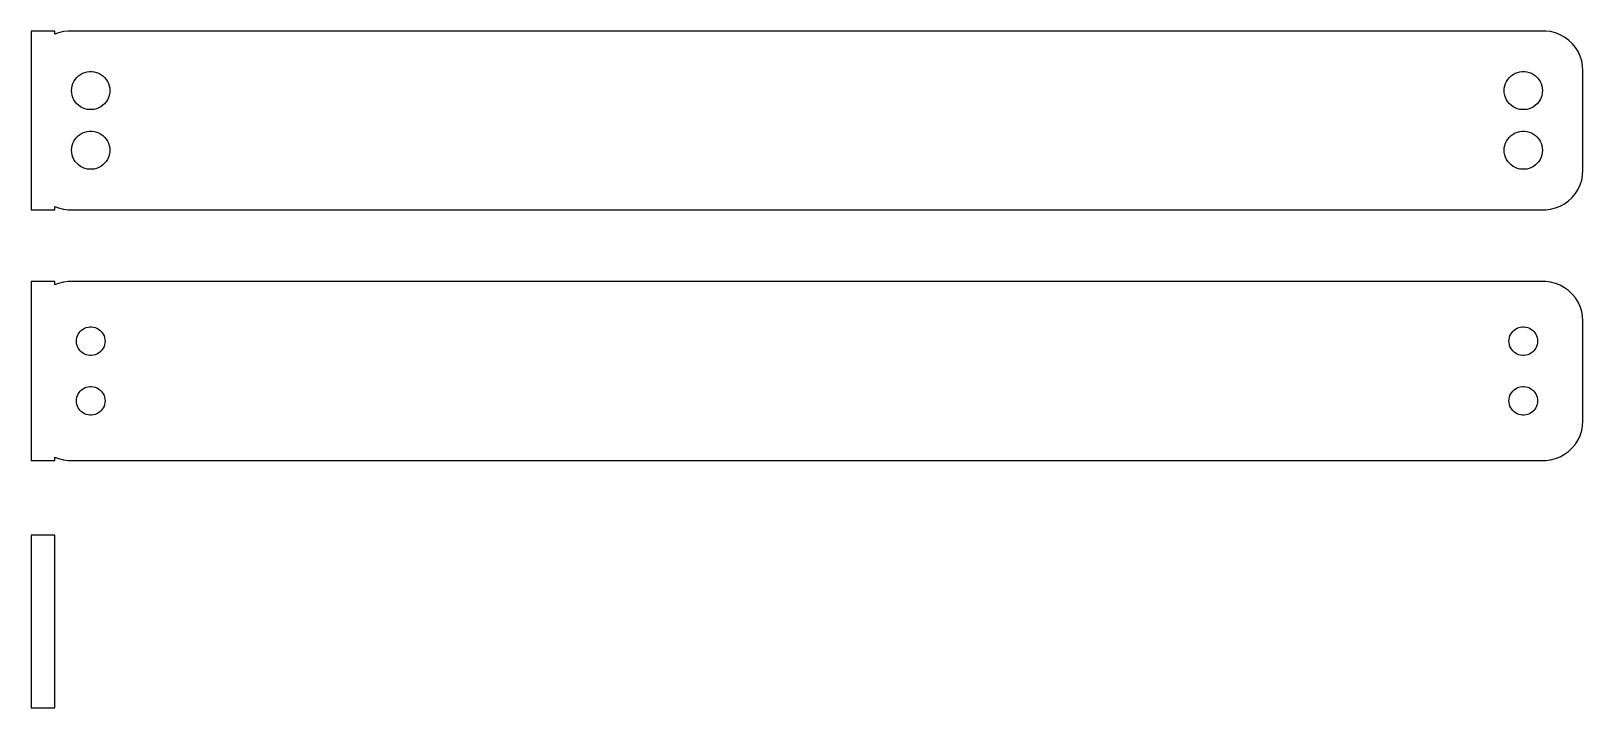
# Model space of a CAD drawing. Header units: metres. Extents: x -98 to 98, y -11 to 74.
import ezdxf

# ---------------------------------------------------------------- set-up
doc = ezdxf.new("R2010")
doc.units = ezdxf.units.M

msp = doc.modelspace()

# ---------------------------------------------------------------- linework, layer by layer
for p, q in [((-94.5, 74.2401), (-97.5, 74.2401)), ((-97.5, 74.2401), (-97.5, 51.7599)), ((-94.5, 73.8252), (-94.5, 74.2401)), ((-93.4369, 74.1614), (-94.0451, 74.0053)), ((-92.8139, 74.2401), (-93.4369, 74.1614)), ((92.8139, 74.2401), (-92.8139, 74.2401)), ((93.4369, 74.1614), (92.8139, 74.2401)), ((94.0451, 74.0053), (93.4369, 74.1614)), ((-94.0451, 74.0053), (-94.5, 73.8252)), ((94.6289, 73.7741), (94.0451, 74.0053)), ((95.1791, 73.4716), (94.6289, 73.7741)), ((95.6871, 73.1026), (95.1791, 73.4716)), ((96.1448, 72.6727), (95.6871, 73.1026)), ((96.5451, 72.1889), (96.1448, 72.6727)), ((96.8815, 71.6588), (96.5451, 72.1889)), ((97.1489, 71.0906), (96.8815, 71.6588)), ((97.3429, 70.4934), (97.1489, 71.0906)), ((97.4606, 69.8767), (97.3429, 70.4934)), ((-91.9416, 68.1607), (-91.7495, 68.3929)), ((-91.7495, 68.3929), (-91.5298, 68.5992)), ((-91.5298, 68.5992), (-91.286, 68.7764)), ((-91.286, 68.7764), (-91.0219, 68.9216)), ((-91.0219, 68.9216), (-90.7416, 69.0325)), ((-90.7416, 69.0325), (-90.4497, 69.1075)), ((-90.4497, 69.1075), (-90.1507, 69.1453)), ((-90.1507, 69.1453), (-89.8493, 69.1453)), ((-89.8493, 69.1453), (-89.5503, 69.1075)), ((-89.5503, 69.1075), (-89.2584, 69.0325)), ((-89.2584, 69.0325), (-88.9781, 68.9216)), ((-88.9781, 68.9216), (-88.714, 68.7764)), ((-88.714, 68.7764), (-88.4702, 68.5992)), ((-88.4702, 68.5992), (-88.2505, 68.3929)), ((-88.2505, 68.3929), (-88.0583, 68.1607)), ((88.0583, 68.1607), (88.2505, 68.3929)), ((88.2505, 68.3929), (88.4702, 68.5992)), ((88.4702, 68.5992), (88.714, 68.7764)), ((88.714, 68.7764), (88.9781, 68.9216)), ((88.9781, 68.9216), (89.2584, 69.0325)), ((89.2584, 69.0325), (89.5503, 69.1075)), ((89.5503, 69.1075), (89.8493, 69.1453)), ((89.8493, 69.1453), (90.1507, 69.1453)), ((90.1507, 69.1453), (90.4497, 69.1075)), ((90.4497, 69.1075), (90.7416, 69.0325)), ((90.7416, 69.0325), (91.0219, 68.9216)), ((91.0219, 68.9216), (91.286, 68.7764)), ((91.286, 68.7764), (91.5298, 68.5992)), ((91.5298, 68.5992), (91.7495, 68.3929)), ((91.7495, 68.3929), (91.9416, 68.1607)), ((97.5, 69.25), (97.4606, 69.8767)), ((97.5, 56.75), (97.5, 69.25)), ((-92.4, 66.75), (-92.3811, 67.0508)), ((-92.3811, 66.4492), (-92.4, 66.75)), ((-92.3811, 67.0508), (-92.3246, 67.3468)), ((-92.3246, 66.1531), (-92.3811, 66.4492)), ((-92.3246, 67.3468), (-92.2315, 67.6335)), ((-92.2315, 67.6335), (-92.1031, 67.9062)), ((-92.1031, 67.9062), (-91.9416, 68.1607)), ((-88.0583, 68.1607), (-87.8969, 67.9062)), ((-87.8969, 67.9062), (-87.7685, 67.6335)), ((-87.7685, 67.6335), (-87.6754, 67.3468)), ((-87.6754, 67.3468), (-87.6189, 67.0508)), ((-87.6189, 66.4492), (-87.6754, 66.1531)), ((-87.6189, 67.0508), (-87.6, 66.75)), ((-87.6, 66.75), (-87.6189, 66.4492)), ((87.6, 66.75), (87.6189, 67.0508)), ((87.6189, 66.4492), (87.6, 66.75)), ((87.6189, 67.0508), (87.6754, 67.3468)), ((87.6754, 66.1531), (87.6189, 66.4492)), ((87.6754, 67.3468), (87.7685, 67.6335)), ((87.7685, 67.6335), (87.8969, 67.9062)), ((87.8969, 67.9062), (88.0583, 68.1607)), ((91.9416, 68.1607), (92.1031, 67.9062)), ((92.1031, 67.9062), (92.2315, 67.6335)), ((92.2315, 67.6335), (92.3246, 67.3468)), ((92.3246, 67.3468), (92.3811, 67.0508)), ((92.3811, 66.4492), (92.3246, 66.1531)), ((92.3811, 67.0508), (92.4, 66.75)), ((92.4, 66.75), (92.3811, 66.4492)), ((-92.2315, 65.8665), (-92.3246, 66.1531)), ((-92.1031, 65.5938), (-92.2315, 65.8665)), ((-91.9416, 65.3393), (-92.1031, 65.5938)), ((-91.7495, 65.1071), (-91.9416, 65.3393)), ((-91.5298, 64.9008), (-91.7495, 65.1071)), ((-91.286, 64.7236), (-91.5298, 64.9008)), ((-91.0219, 64.5784), (-91.286, 64.7236)), ((-90.7416, 64.4675), (-91.0219, 64.5784)), ((-90.4497, 64.3925), (-90.7416, 64.4675)), ((-90.1507, 64.3547), (-90.4497, 64.3925)), ((-89.8493, 64.3547), (-90.1507, 64.3547)), ((-89.5503, 64.3925), (-89.8493, 64.3547)), ((-89.2584, 64.4675), (-89.5503, 64.3925)), ((-88.9781, 64.5784), (-89.2584, 64.4675)), ((-88.714, 64.7236), (-88.9781, 64.5784)), ((-88.4702, 64.9008), (-88.714, 64.7236)), ((-88.2505, 65.1071), (-88.4702, 64.9008)), ((-88.0583, 65.3393), (-88.2505, 65.1071)), ((-87.8969, 65.5938), (-88.0583, 65.3393)), ((-87.7685, 65.8665), (-87.8969, 65.5938)), ((-87.6754, 66.1531), (-87.7685, 65.8665)), ((87.7685, 65.8665), (87.6754, 66.1531)), ((87.8969, 65.5938), (87.7685, 65.8665)), ((88.0583, 65.3393), (87.8969, 65.5938)), ((88.2505, 65.1071), (88.0583, 65.3393)), ((88.4702, 64.9008), (88.2505, 65.1071)), ((88.714, 64.7236), (88.4702, 64.9008)), ((88.9781, 64.5784), (88.714, 64.7236)), ((89.2584, 64.4675), (88.9781, 64.5784)), ((89.5503, 64.3925), (89.2584, 64.4675)), ((89.8493, 64.3547), (89.5503, 64.3925)), ((90.1507, 64.3547), (89.8493, 64.3547)), ((90.4497, 64.3925), (90.1507, 64.3547)), ((90.7416, 64.4675), (90.4497, 64.3925)), ((91.0219, 64.5784), (90.7416, 64.4675)), ((91.286, 64.7236), (91.0219, 64.5784)), ((91.5298, 64.9008), (91.286, 64.7236)), ((91.7495, 65.1071), (91.5298, 64.9008)), ((91.9416, 65.3393), (91.7495, 65.1071)), ((92.1031, 65.5938), (91.9416, 65.3393)), ((92.2315, 65.8665), (92.1031, 65.5938)), ((92.3246, 66.1531), (92.2315, 65.8665)), ((-92.1031, 60.4062), (-91.9416, 60.6607)), ((-91.9416, 60.6607), (-91.7495, 60.8929)), ((-91.7495, 60.8929), (-91.5298, 61.0992)), ((-91.5298, 61.0992), (-91.286, 61.2764)), ((-91.286, 61.2764), (-91.0219, 61.4216)), ((-91.0219, 61.4216), (-90.7416, 61.5325)), ((-90.7416, 61.5325), (-90.4497, 61.6075)), ((-90.4497, 61.6075), (-90.1507, 61.6453)), ((-90.1507, 61.6453), (-89.8493, 61.6453)), ((-89.8493, 61.6453), (-89.5503, 61.6075)), ((-89.5503, 61.6075), (-89.2584, 61.5325)), ((-89.2584, 61.5325), (-88.9781, 61.4216)), ((-88.9781, 61.4216), (-88.714, 61.2764)), ((-88.714, 61.2764), (-88.4702, 61.0992)), ((-88.4702, 61.0992), (-88.2505, 60.8929)), ((-88.2505, 60.8929), (-88.0583, 60.6607)), ((-88.0583, 60.6607), (-87.8969, 60.4062)), ((87.8969, 60.4062), (88.0583, 60.6607)), ((88.0583, 60.6607), (88.2505, 60.8929)), ((88.2505, 60.8929), (88.4702, 61.0992)), ((88.4702, 61.0992), (88.714, 61.2764)), ((88.714, 61.2764), (88.9781, 61.4216)), ((88.9781, 61.4216), (89.2584, 61.5325)), ((89.2584, 61.5325), (89.5503, 61.6075)), ((89.5503, 61.6075), (89.8493, 61.6453)), ((89.8493, 61.6453), (90.1507, 61.6453)), ((90.1507, 61.6453), (90.4497, 61.6075)), ((90.4497, 61.6075), (90.7416, 61.5325)), ((90.7416, 61.5325), (91.0219, 61.4216)), ((91.0219, 61.4216), (91.286, 61.2764)), ((91.286, 61.2764), (91.5298, 61.0992)), ((91.5298, 61.0992), (91.7495, 60.8929)), ((91.7495, 60.8929), (91.9416, 60.6607)), ((91.9416, 60.6607), (92.1031, 60.4062)), ((-92.4, 59.25), (-92.3811, 59.5508)), ((-92.3811, 58.9492), (-92.4, 59.25)), ((-92.3811, 59.5508), (-92.3246, 59.8469)), ((-92.3246, 58.6532), (-92.3811, 58.9492)), ((-92.3246, 59.8469), (-92.2315, 60.1335)), ((-92.2315, 58.3665), (-92.3246, 58.6532)), ((-92.2315, 60.1335), (-92.1031, 60.4062)), ((-87.8969, 60.4062), (-87.7685, 60.1335)), ((-87.7685, 60.1335), (-87.6754, 59.8469)), ((-87.6754, 58.6532), (-87.7685, 58.3665)), ((-87.6754, 59.8469), (-87.6189, 59.5508)), ((-87.6189, 58.9492), (-87.6754, 58.6532)), ((-87.6189, 59.5508), (-87.6, 59.25)), ((-87.6, 59.25), (-87.6189, 58.9492)), ((87.6, 59.25), (87.6189, 59.5508)), ((87.6189, 58.9492), (87.6, 59.25)), ((87.6189, 59.5508), (87.6754, 59.8469)), ((87.6754, 58.6532), (87.6189, 58.9492)), ((87.6754, 59.8469), (87.7685, 60.1335)), ((87.7685, 58.3665), (87.6754, 58.6532)), ((87.7685, 60.1335), (87.8969, 60.4062)), ((92.1031, 60.4062), (92.2315, 60.1335)), ((92.2315, 60.1335), (92.3246, 59.8469)), ((92.3246, 58.6532), (92.2315, 58.3665)), ((92.3246, 59.8469), (92.3811, 59.5508)), ((92.3811, 58.9492), (92.3246, 58.6532)), ((92.3811, 59.5508), (92.4, 59.25)), ((92.4, 59.25), (92.3811, 58.9492)), ((-92.1031, 58.0938), (-92.2315, 58.3665)), ((-91.9416, 57.8393), (-92.1031, 58.0938)), ((-91.7495, 57.6071), (-91.9416, 57.8393)), ((-91.5298, 57.4008), (-91.7495, 57.6071)), ((-91.286, 57.2236), (-91.5298, 57.4008)), ((-91.0219, 57.0784), (-91.286, 57.2236)), ((-90.7416, 56.9675), (-91.0219, 57.0784)), ((-90.4497, 56.8925), (-90.7416, 56.9675)), ((-90.1507, 56.8547), (-90.4497, 56.8925)), ((-89.8493, 56.8547), (-90.1507, 56.8547)), ((-89.5503, 56.8925), (-89.8493, 56.8547)), ((-89.2584, 56.9675), (-89.5503, 56.8925)), ((-88.9781, 57.0784), (-89.2584, 56.9675)), ((-88.714, 57.2236), (-88.9781, 57.0784)), ((-88.4702, 57.4008), (-88.714, 57.2236)), ((-88.2505, 57.6071), (-88.4702, 57.4008)), ((-88.0583, 57.8393), (-88.2505, 57.6071)), ((-87.8969, 58.0938), (-88.0583, 57.8393)), ((-87.7685, 58.3665), (-87.8969, 58.0938)), ((87.8969, 58.0938), (87.7685, 58.3665)), ((88.0583, 57.8393), (87.8969, 58.0938)), ((88.2505, 57.6071), (88.0583, 57.8393)), ((88.4702, 57.4008), (88.2505, 57.6071)), ((88.714, 57.2236), (88.4702, 57.4008)), ((88.9781, 57.0784), (88.714, 57.2236)), ((89.2584, 56.9675), (88.9781, 57.0784)), ((89.5503, 56.8925), (89.2584, 56.9675)), ((89.8493, 56.8547), (89.5503, 56.8925)), ((90.1507, 56.8547), (89.8493, 56.8547)), ((90.4497, 56.8925), (90.1507, 56.8547)), ((90.7416, 56.9675), (90.4497, 56.8925)), ((91.0219, 57.0784), (90.7416, 56.9675)), ((91.286, 57.2236), (91.0219, 57.0784)), ((91.5298, 57.4008), (91.286, 57.2236)), ((91.7495, 57.6071), (91.5298, 57.4008)), ((91.9416, 57.8393), (91.7495, 57.6071)), ((92.1031, 58.0938), (91.9416, 57.8393)), ((92.2315, 58.3665), (92.1031, 58.0938)), ((97.4606, 56.1233), (97.5, 56.75)), ((96.8815, 54.3412), (97.1489, 54.9094)), ((97.1489, 54.9094), (97.3429, 55.5066)), ((97.3429, 55.5066), (97.4606, 56.1233)), ((95.1791, 52.5284), (95.6871, 52.8974)), ((95.6871, 52.8974), (96.1448, 53.3273)), ((96.1448, 53.3273), (96.5451, 53.8111)), ((96.5451, 53.8111), (96.8815, 54.3412)), ((-97.5, 51.7599), (-94.5, 51.7599)), ((-94.5, 52.1748), (-94.0451, 51.9947)), ((-94.5, 51.7599), (-94.5, 52.1748)), ((-94.0451, 51.9947), (-93.4369, 51.8386)), ((-93.4369, 51.8386), (-92.8139, 51.7599)), ((-92.8139, 51.7599), (92.8139, 51.7599)), ((92.8139, 51.7599), (93.4369, 51.8386)), ((93.4369, 51.8386), (94.0451, 51.9947)), ((94.0451, 51.9947), (94.6289, 52.2259)), ((94.6289, 52.2259), (95.1791, 52.5284)), ((-94.5, 42.7401), (-97.5, 42.7401)), ((-97.5, 42.7401), (-97.5, 20.2599)), ((-94.5, 42.3252), (-94.5, 42.7401)), ((-94.0451, 42.5053), (-94.5, 42.3252)), ((-93.4369, 42.6614), (-94.0451, 42.5053)), ((-92.8139, 42.7401), (-93.4369, 42.6614)), ((92.8139, 42.7401), (-92.8139, 42.7401)), ((93.4369, 42.6614), (92.8139, 42.7401)), ((94.0451, 42.5053), (93.4369, 42.6614)), ((94.6289, 42.2741), (94.0451, 42.5053)), ((95.1791, 41.9716), (94.6289, 42.2741)), ((95.6871, 41.6026), (95.1791, 41.9716)), ((96.1448, 41.1727), (95.6871, 41.6026)), ((96.5451, 40.6889), (96.1448, 41.1727)), ((96.8815, 40.1588), (96.5451, 40.6889)), ((97.1489, 39.5906), (96.8815, 40.1588)), ((97.3429, 38.9934), (97.1489, 39.5906)), ((97.4606, 38.3767), (97.3429, 38.9934)), ((97.5, 37.75), (97.4606, 38.3767)), ((97.5, 25.25), (97.5, 37.75)), ((-91.8, 35.25), (-91.7858, 35.4756)), ((-91.7858, 35.0244), (-91.8, 35.25)), ((-91.7858, 35.4756), (-91.7434, 35.6976)), ((-91.7434, 35.6976), (-91.6736, 35.9126)), ((-91.6736, 35.9126), (-91.5773, 36.1171)), ((-91.5773, 36.1171), (-91.4562, 36.308)), ((-91.4562, 36.308), (-91.3121, 36.4822)), ((-91.3121, 36.4822), (-91.1474, 36.6369)), ((-91.1474, 36.6369), (-90.9645, 36.7698)), ((-90.9645, 36.7698), (-90.7664, 36.8787)), ((-90.7664, 36.8787), (-90.5562, 36.9619)), ((-90.5562, 36.9619), (-90.3373, 37.0181)), ((-90.3373, 37.0181), (-90.113, 37.0464)), ((-90.113, 37.0464), (-89.887, 37.0464)), ((-89.887, 37.0464), (-89.6627, 37.0181)), ((-89.6627, 37.0181), (-89.4438, 36.9619)), ((-89.4438, 36.9619), (-89.2336, 36.8787)), ((-89.2336, 36.8787), (-89.0355, 36.7698)), ((-89.0355, 36.7698), (-88.8526, 36.6369)), ((-88.8526, 36.6369), (-88.6879, 36.4822)), ((-88.6879, 36.4822), (-88.5438, 36.308)), ((-88.5438, 36.308), (-88.4226, 36.1171)), ((-88.4226, 36.1171), (-88.3264, 35.9126)), ((-88.3264, 35.9126), (-88.2565, 35.6976)), ((-88.2565, 35.6976), (-88.2142, 35.4756)), ((-88.2142, 35.4756), (-88.2, 35.25)), ((-88.2, 35.25), (-88.2142, 35.0244)), ((88.2, 35.25), (88.2142, 35.4756)), ((88.2142, 35.0244), (88.2, 35.25)), ((88.2142, 35.4756), (88.2565, 35.6976)), ((88.2565, 35.6976), (88.3264, 35.9126)), ((88.3264, 35.9126), (88.4226, 36.1171)), ((88.4226, 36.1171), (88.5438, 36.308)), ((88.5438, 36.308), (88.6879, 36.4822)), ((88.6879, 36.4822), (88.8526, 36.6369)), ((88.8526, 36.6369), (89.0355, 36.7698)), ((89.0355, 36.7698), (89.2336, 36.8787)), ((89.2336, 36.8787), (89.4438, 36.9619)), ((89.4438, 36.9619), (89.6627, 37.0181)), ((89.6627, 37.0181), (89.887, 37.0464)), ((89.887, 37.0464), (90.113, 37.0464)), ((90.113, 37.0464), (90.3373, 37.0181)), ((90.3373, 37.0181), (90.5562, 36.9619)), ((90.5562, 36.9619), (90.7664, 36.8787)), ((90.7664, 36.8787), (90.9645, 36.7698)), ((90.9645, 36.7698), (91.1474, 36.6369)), ((91.1474, 36.6369), (91.3121, 36.4822)), ((91.3121, 36.4822), (91.4562, 36.308)), ((91.4562, 36.308), (91.5773, 36.1171)), ((91.5773, 36.1171), (91.6736, 35.9126)), ((91.6736, 35.9126), (91.7434, 35.6976)), ((91.7434, 35.6976), (91.7858, 35.4756)), ((91.7858, 35.4756), (91.8, 35.25)), ((91.8, 35.25), (91.7858, 35.0244)), ((-91.7434, 34.8024), (-91.7858, 35.0244)), ((-91.6736, 34.5874), (-91.7434, 34.8024)), ((-91.5773, 34.3828), (-91.6736, 34.5874)), ((-91.4562, 34.192), (-91.5773, 34.3828)), ((-91.3121, 34.0178), (-91.4562, 34.192)), ((-91.1474, 33.8631), (-91.3121, 34.0178)), ((-90.9645, 33.7302), (-91.1474, 33.8631)), ((-90.7664, 33.6213), (-90.9645, 33.7302)), ((-90.5562, 33.5381), (-90.7664, 33.6213)), ((-90.3373, 33.4819), (-90.5562, 33.5381)), ((-90.113, 33.4536), (-90.3373, 33.4819)), ((-89.887, 33.4536), (-90.113, 33.4536)), ((-89.6627, 33.4819), (-89.887, 33.4536)), ((-89.4438, 33.5381), (-89.6627, 33.4819)), ((-89.2336, 33.6213), (-89.4438, 33.5381)), ((-89.0355, 33.7302), (-89.2336, 33.6213)), ((-88.8526, 33.8631), (-89.0355, 33.7302)), ((-88.6879, 34.0178), (-88.8526, 33.8631)), ((-88.5438, 34.192), (-88.6879, 34.0178)), ((-88.4226, 34.3828), (-88.5438, 34.192)), ((-88.3264, 34.5874), (-88.4226, 34.3828)), ((-88.2565, 34.8024), (-88.3264, 34.5874)), ((-88.2142, 35.0244), (-88.2565, 34.8024)), ((88.2565, 34.8024), (88.2142, 35.0244)), ((88.3264, 34.5874), (88.2565, 34.8024)), ((88.4226, 34.3828), (88.3264, 34.5874)), ((88.5438, 34.192), (88.4226, 34.3828)), ((88.6879, 34.0178), (88.5438, 34.192)), ((88.8526, 33.8631), (88.6879, 34.0178)), ((89.0355, 33.7302), (88.8526, 33.8631)), ((89.2336, 33.6213), (89.0355, 33.7302)), ((89.4438, 33.5381), (89.2336, 33.6213)), ((89.6627, 33.4819), (89.4438, 33.5381)), ((89.887, 33.4536), (89.6627, 33.4819)), ((90.113, 33.4536), (89.887, 33.4536)), ((90.3373, 33.4819), (90.113, 33.4536)), ((90.5562, 33.5381), (90.3373, 33.4819)), ((90.7664, 33.6213), (90.5562, 33.5381)), ((90.9645, 33.7302), (90.7664, 33.6213)), ((91.1474, 33.8631), (90.9645, 33.7302)), ((91.3121, 34.0178), (91.1474, 33.8631)), ((91.4562, 34.192), (91.3121, 34.0178)), ((91.5773, 34.3828), (91.4562, 34.192)), ((91.6736, 34.5874), (91.5773, 34.3828)), ((91.7434, 34.8024), (91.6736, 34.5874)), ((91.7858, 35.0244), (91.7434, 34.8024)), ((-91.1474, 29.1369), (-90.9645, 29.2698)), ((-90.9645, 29.2698), (-90.7664, 29.3787)), ((-90.7664, 29.3787), (-90.5562, 29.4619)), ((-90.5562, 29.4619), (-90.3373, 29.5181)), ((-90.3373, 29.5181), (-90.113, 29.5464)), ((-90.113, 29.5464), (-89.887, 29.5464)), ((-89.887, 29.5464), (-89.6627, 29.5181)), ((-89.6627, 29.5181), (-89.4438, 29.4619)), ((-89.4438, 29.4619), (-89.2336, 29.3787)), ((-89.2336, 29.3787), (-89.0355, 29.2698)), ((-89.0355, 29.2698), (-88.8526, 29.1369)), ((88.8526, 29.1369), (89.0355, 29.2698)), ((89.0355, 29.2698), (89.2336, 29.3787)), ((89.2336, 29.3787), (89.4438, 29.4619)), ((89.4438, 29.4619), (89.6627, 29.5181)), ((89.6627, 29.5181), (89.887, 29.5464)), ((89.887, 29.5464), (90.113, 29.5464)), ((90.113, 29.5464), (90.3373, 29.5181)), ((90.3373, 29.5181), (90.5562, 29.4619)), ((90.5562, 29.4619), (90.7664, 29.3787)), ((90.7664, 29.3787), (90.9645, 29.2698)), ((90.9645, 29.2698), (91.1474, 29.1369)), ((-91.8, 27.75), (-91.7858, 27.9756)), ((-91.7858, 27.5244), (-91.8, 27.75)), ((-91.7858, 27.9756), (-91.7434, 28.1976)), ((-91.7434, 27.3024), (-91.7858, 27.5244)), ((-91.7434, 28.1976), (-91.6736, 28.4126)), ((-91.6736, 27.0874), (-91.7434, 27.3024)), ((-91.6736, 28.4126), (-91.5773, 28.6172)), ((-91.5773, 28.6172), (-91.4562, 28.808)), ((-91.4562, 28.808), (-91.3121, 28.9822)), ((-91.3121, 28.9822), (-91.1474, 29.1369)), ((-88.8526, 29.1369), (-88.6879, 28.9822)), ((-88.6879, 28.9822), (-88.5438, 28.808)), ((-88.5438, 28.808), (-88.4226, 28.6172)), ((-88.4226, 28.6172), (-88.3264, 28.4126)), ((-88.3264, 28.4126), (-88.2565, 28.1976)), ((-88.2565, 27.3024), (-88.3264, 27.0874)), ((-88.2565, 28.1976), (-88.2142, 27.9756)), ((-88.2142, 27.5244), (-88.2565, 27.3024)), ((-88.2142, 27.9756), (-88.2, 27.75)), ((-88.2, 27.75), (-88.2142, 27.5244)), ((88.2, 27.75), (88.2142, 27.9756)), ((88.2142, 27.5244), (88.2, 27.75)), ((88.2142, 27.9756), (88.2565, 28.1976)), ((88.2565, 27.3024), (88.2142, 27.5244)), ((88.2565, 28.1976), (88.3264, 28.4126)), ((88.3264, 27.0874), (88.2565, 27.3024)), ((88.3264, 28.4126), (88.4226, 28.6172)), ((88.4226, 28.6172), (88.5438, 28.808)), ((88.5438, 28.808), (88.6879, 28.9822)), ((88.6879, 28.9822), (88.8526, 29.1369)), ((91.1474, 29.1369), (91.3121, 28.9822)), ((91.3121, 28.9822), (91.4562, 28.808)), ((91.4562, 28.808), (91.5773, 28.6172)), ((91.5773, 28.6172), (91.6736, 28.4126)), ((91.6736, 28.4126), (91.7434, 28.1976)), ((91.7434, 27.3024), (91.6736, 27.0874)), ((91.7434, 28.1976), (91.7858, 27.9756)), ((91.7858, 27.5244), (91.7434, 27.3024)), ((91.7858, 27.9756), (91.8, 27.75)), ((91.8, 27.75), (91.7858, 27.5244)), ((-91.5773, 26.8829), (-91.6736, 27.0874)), ((-91.4562, 26.692), (-91.5773, 26.8829)), ((-91.3121, 26.5178), (-91.4562, 26.692)), ((-91.1474, 26.3631), (-91.3121, 26.5178)), ((-90.9645, 26.2302), (-91.1474, 26.3631)), ((-90.7664, 26.1213), (-90.9645, 26.2302)), ((-90.5562, 26.0381), (-90.7664, 26.1213)), ((-90.3373, 25.9819), (-90.5562, 26.0381)), ((-90.113, 25.9536), (-90.3373, 25.9819)), ((-89.887, 25.9536), (-90.113, 25.9536)), ((-89.6627, 25.9819), (-89.887, 25.9536)), ((-89.4438, 26.0381), (-89.6627, 25.9819)), ((-89.2336, 26.1213), (-89.4438, 26.0381)), ((-89.0355, 26.2302), (-89.2336, 26.1213)), ((-88.8526, 26.3631), (-89.0355, 26.2302)), ((-88.6879, 26.5178), (-88.8526, 26.3631)), ((-88.5438, 26.692), (-88.6879, 26.5178)), ((-88.4226, 26.8829), (-88.5438, 26.692)), ((-88.3264, 27.0874), (-88.4226, 26.8829)), ((88.4226, 26.8829), (88.3264, 27.0874)), ((88.5438, 26.692), (88.4226, 26.8829)), ((88.6879, 26.5178), (88.5438, 26.692)), ((88.8526, 26.3631), (88.6879, 26.5178)), ((89.0355, 26.2302), (88.8526, 26.3631)), ((89.2336, 26.1213), (89.0355, 26.2302)), ((89.4438, 26.0381), (89.2336, 26.1213)), ((89.6627, 25.9819), (89.4438, 26.0381)), ((89.887, 25.9536), (89.6627, 25.9819)), ((90.113, 25.9536), (89.887, 25.9536)), ((90.3373, 25.9819), (90.113, 25.9536)), ((90.5562, 26.0381), (90.3373, 25.9819)), ((90.7664, 26.1213), (90.5562, 26.0381)), ((90.9645, 26.2302), (90.7664, 26.1213)), ((91.1474, 26.3631), (90.9645, 26.2302)), ((91.3121, 26.5178), (91.1474, 26.3631)), ((91.4562, 26.692), (91.3121, 26.5178)), ((91.5773, 26.8829), (91.4562, 26.692)), ((91.6736, 27.0874), (91.5773, 26.8829)), ((96.8815, 22.8412), (97.1489, 23.4094)), ((97.1489, 23.4094), (97.3429, 24.0066)), ((97.3429, 24.0066), (97.4606, 24.6233)), ((97.4606, 24.6233), (97.5, 25.25)), ((95.6871, 21.3974), (96.1448, 21.8273)), ((96.1448, 21.8273), (96.5451, 22.3111)), ((96.5451, 22.3111), (96.8815, 22.8412)), ((-97.5, 20.2599), (-94.5, 20.2599)), ((-94.5, 20.6748), (-94.0451, 20.4947)), ((-94.5, 20.2599), (-94.5, 20.6748)), ((-94.0451, 20.4947), (-93.4369, 20.3386)), ((-93.4369, 20.3386), (-92.8139, 20.2599)), ((-92.8139, 20.2599), (92.8139, 20.2599)), ((92.8139, 20.2599), (93.4369, 20.3386)), ((93.4369, 20.3386), (94.0451, 20.4947)), ((94.0451, 20.4947), (94.6289, 20.7259)), ((94.6289, 20.7259), (95.1791, 21.0284)), ((95.1791, 21.0284), (95.6871, 21.3974)), ((-94.5, 10.8648), (-97.5, 10.8648)), ((-97.5, 10.8648), (-97.5, -10.8648)), ((-94.5, -10.8648), (-94.5, 10.8648)), ((-97.5, -10.8648), (-94.5, -10.8648))]:
    msp.add_line(p, q)

doc.saveas('drawing.dxf')
